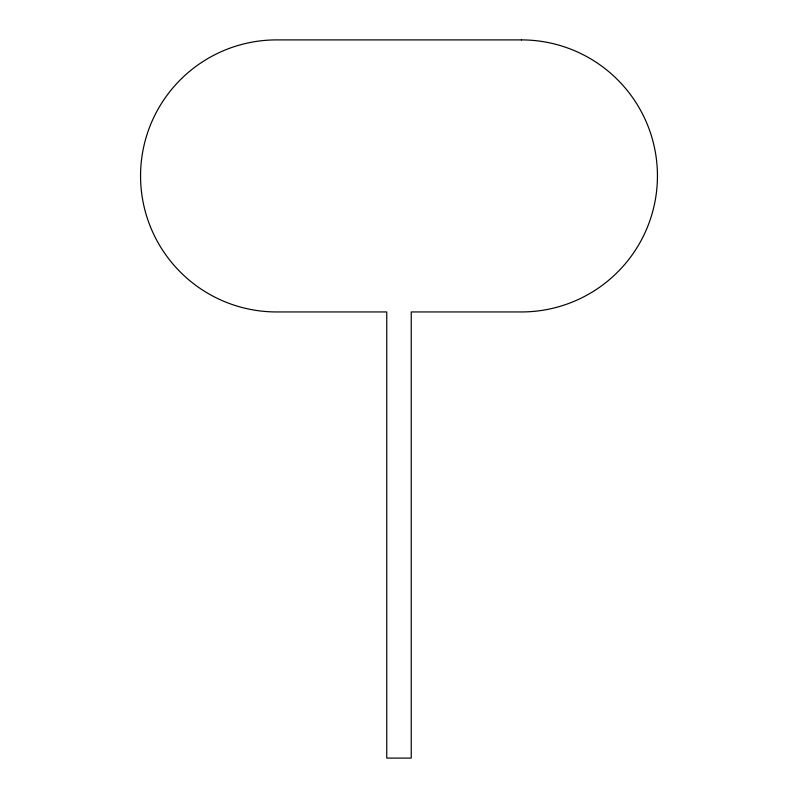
<?xml version="1.0" encoding="UTF-8"?>
<svg xmlns="http://www.w3.org/2000/svg" width="798" height="798" viewBox="0 0 798 798"><rect width="100%" height="100%" fill="white"/><g stroke="black" fill="none" stroke-linecap="round" stroke-linejoin="round"><path stroke-width="1.2" d="M521.423 39.9L276.577 39.9A136.019 136.019 0 0 0 140.558 175.919A136.019 136.019 0 0 0 276.577 311.948L386.761 311.948L386.761 758.1L411.239 758.1L411.239 311.948L521.423 311.948A136.019 136.019 0 0 0 657.442 175.919A136.019 136.019 0 0 0 521.423 39.9"/></g></svg>
